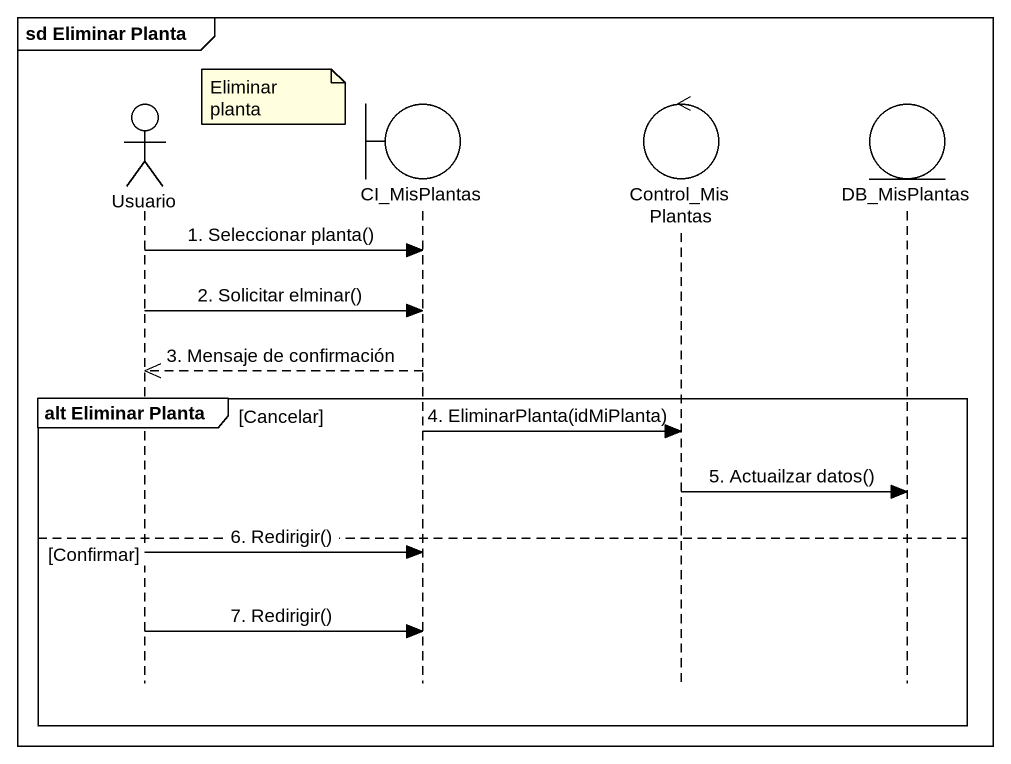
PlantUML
@startuml
mainframe sd Eliminar Planta
hide footbox
actor Usuario
boundary CI_MisPlantas
control Control_MisPlantas
entity DB_MisPlantas

note right of Usuario : Eliminar planta
Usuario -> CI_MisPlantas : 1. Seleccionar planta()
Usuario -> CI_MisPlantas : 2. Solicitar elminar()
CI_MisPlantas -->> Usuario : 3. Mensaje de confirmación
group alt Eliminar Planta [Cancelar]
  CI_MisPlantas -> Control_MisPlantas : 4. EliminarPlanta(idMiPlanta)
  Control_MisPlantas -> DB_MisPlantas : 5. Actuailzar datos()
else Confirmar
  Usuario -> CI_MisPlantas : 6. Redirigir()
  Usuario -> CI_MisPlantas : 7. Redirigir()
end
@enduml
